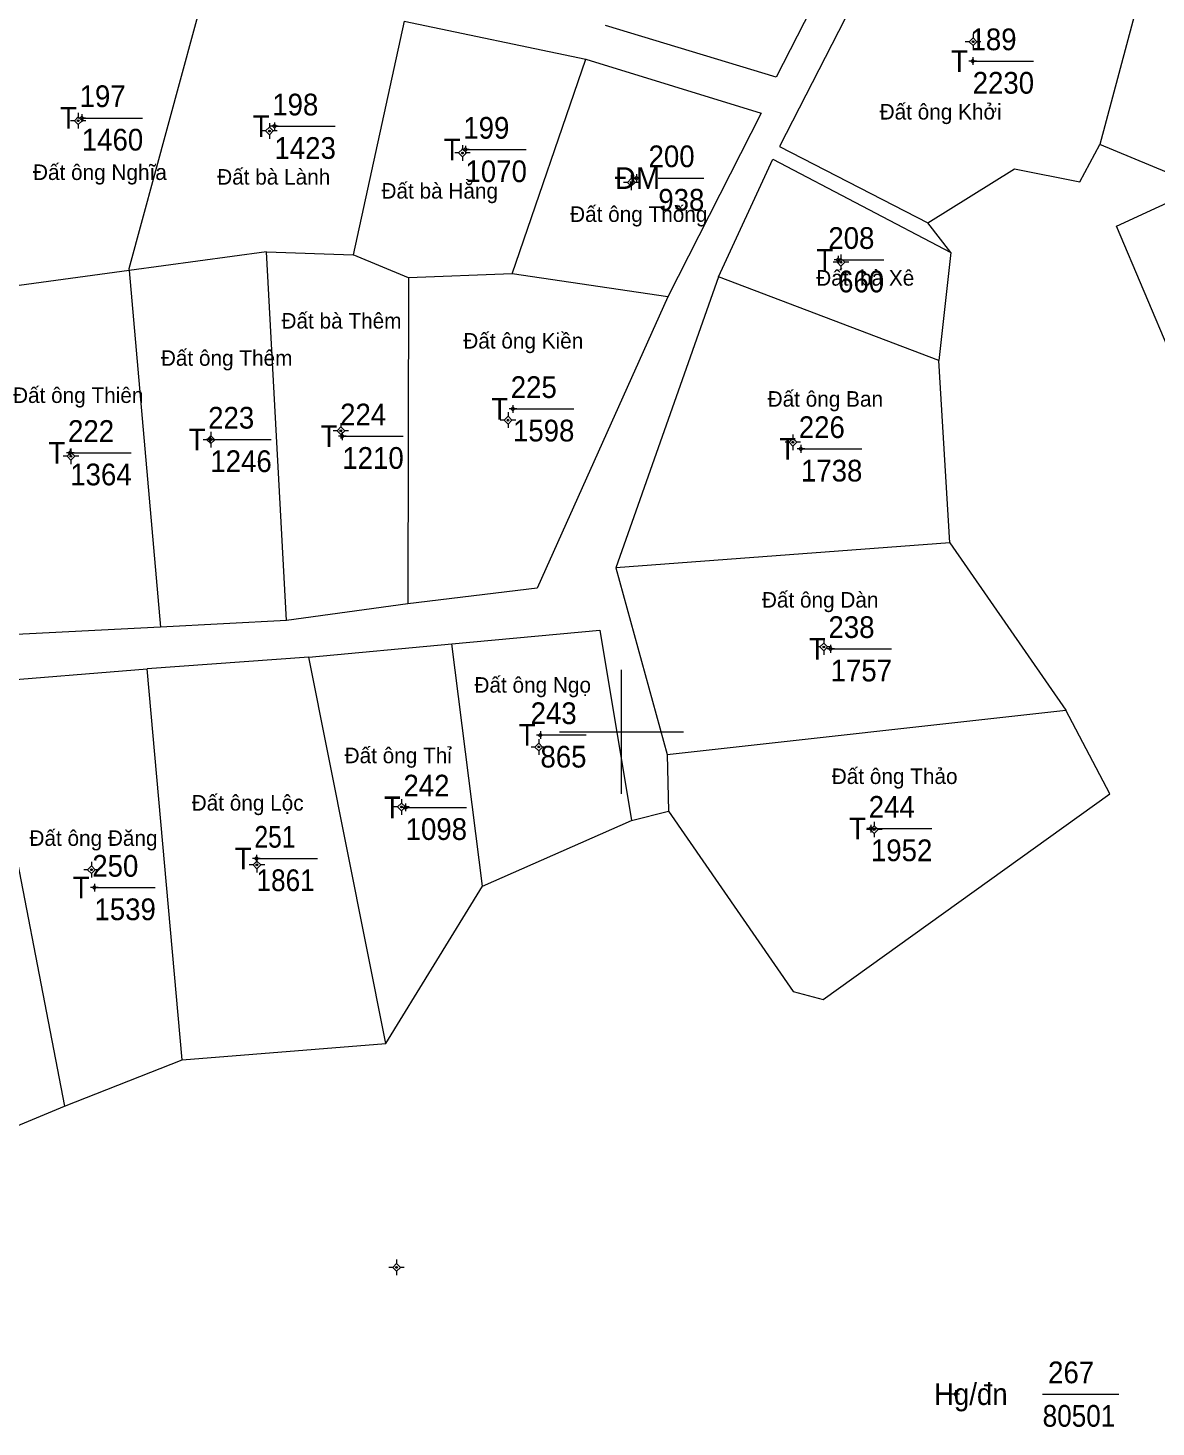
# Model space of a CAD drawing. Header units: metres. Extents: x 398630 to 399770, y 48498 to 49842.
# Drawn here: x 399304.4 to 399486.1, y 49088 to 49313.4 of the extents above; entities that cross this region are included whole.
import ezdxf
from ezdxf.enums import TextEntityAlignment as Align

# ---------------------------------------------------------------- set-up
doc = ezdxf.new("R2010")
doc.units = ezdxf.units.M
doc.header["$LTSCALE"] = 1.4
for name, color, linetype, lineweight in [('11', 7, 'Continuous', 13), ('15', 7, 'Continuous', 13), ('22', 7, 'Continuous', 13), ('51', 7, 'Continuous', 13), ('63', 7, 'Continuous', 13)]:
    doc.layers.add(name, color=color, linetype=linetype, lineweight=lineweight)
doc.layers.add('2', color=7, linetype='Continuous')

msp = doc.modelspace()

# ---------------------------------------------------------------- hatches: boundary and pattern name
at = {"layer": '11'}
for points in [[(399456.78, 49311.151, 1), (399456.48, 49311.151, 1)], [(399456.78, 49311.151, 1), (399456.48, 49311.151, 1)], [(399312.635, 49298.427, 1), (399312.335, 49298.427, 1)], [(399312.635, 49298.427, 1), (399312.335, 49298.427, 1)], [(399343.434, 49296.767, 1), (399343.134, 49296.767, 1)], [(399343.434, 49296.767, 1), (399343.134, 49296.767, 1)], [(399374.535, 49293.225, 1), (399374.235, 49293.225, 1)], [(399374.535, 49293.225, 1), (399374.235, 49293.225, 1)], [(399401.731, 49288.483, 1), (399401.431, 49288.483, 1)], [(399401.731, 49288.483, 1), (399401.431, 49288.483, 1)], [(399435.504, 49275.629, 1), (399435.204, 49275.629, 1)], [(399435.504, 49275.629, 1), (399435.204, 49275.629, 1)], [(399354.95, 49248.494, 1), (399354.65, 49248.494, 1)], [(399354.95, 49248.494, 1), (399354.65, 49248.494, 1)], [(399381.867, 49250.207, 1), (399381.567, 49250.207, 1)], [(399381.867, 49250.207, 1), (399381.567, 49250.207, 1)], [(399333.992, 49247.047, 1), (399333.692, 49247.047, 1)], [(399333.992, 49247.047, 1), (399333.692, 49247.047, 1)], [(399427.762, 49246.63, 1), (399427.462, 49246.63, 1)], [(399427.762, 49246.63, 1), (399427.462, 49246.63, 1)], [(399311.465, 49244.382, 1), (399311.165, 49244.382, 1)], [(399311.465, 49244.382, 1), (399311.165, 49244.382, 1)], [(399432.738, 49213.666, 1), (399432.438, 49213.666, 1)], [(399432.738, 49213.666, 1), (399432.438, 49213.666, 1)], [(399386.828, 49197.563, 1), (399386.528, 49197.563, 1)], [(399386.828, 49197.563, 1), (399386.528, 49197.563, 1)], [(399364.712, 49187.899, 1), (399364.412, 49187.899, 1)], [(399364.712, 49187.899, 1), (399364.412, 49187.899, 1)], [(399440.873, 49184.27, 1), (399440.573, 49184.27, 1)], [(399440.873, 49184.27, 1), (399440.573, 49184.27, 1)], [(399341.43, 49178.579, 1), (399341.13, 49178.579, 1)], [(399341.43, 49178.579, 1), (399341.13, 49178.579, 1)], [(399314.766, 49177.795, 1), (399314.466, 49177.795, 1)], [(399314.766, 49177.795, 1), (399314.466, 49177.795, 1)], [(399363.91, 49113.75, 1), (399363.61, 49113.75, 1)], [(399363.91, 49113.75, 1), (399363.61, 49113.75, 1)]]:
    msp.add_hatch(color=256, dxfattribs=at).paths.add_polyline_path(points)
at = {"layer": '51'}
for points in [[(399456.645, 49308.03, 1), (399456.495, 49308.03, 1)], [(399456.645, 49308.03, 1), (399456.495, 49308.03, 1)], [(399456.645, 49308.03, 1), (399456.495, 49308.03, 1)], [(399456.645, 49308.03, 1), (399456.495, 49308.03, 1)], [(399313.135, 49298.86, 1), (399312.985, 49298.86, 1)], [(399313.135, 49298.86, 1), (399312.985, 49298.86, 1)], [(399313.135, 49298.86, 1), (399312.985, 49298.86, 1)], [(399313.135, 49298.86, 1), (399312.985, 49298.86, 1)], [(399344.165, 49297.53, 1), (399344.015, 49297.53, 1)], [(399344.165, 49297.53, 1), (399344.015, 49297.53, 1)], [(399344.165, 49297.53, 1), (399344.015, 49297.53, 1)], [(399344.165, 49297.53, 1), (399344.015, 49297.53, 1)], [(399374.935, 49293.78, 1), (399374.785, 49293.78, 1)], [(399374.935, 49293.78, 1), (399374.785, 49293.78, 1)], [(399374.935, 49293.78, 1), (399374.785, 49293.78, 1)], [(399374.935, 49293.78, 1), (399374.785, 49293.78, 1)], [(399402.505, 49289.18, 1), (399402.355, 49289.18, 1)], [(399402.505, 49289.18, 1), (399402.355, 49289.18, 1)], [(399402.505, 49289.18, 1), (399402.355, 49289.18, 1)], [(399402.505, 49289.18, 1), (399402.355, 49289.18, 1)], [(399434.965, 49276.02, 1), (399434.815, 49276.02, 1)], [(399434.965, 49276.02, 1), (399434.815, 49276.02, 1)], [(399434.965, 49276.02, 1), (399434.815, 49276.02, 1)], [(399434.965, 49276.02, 1), (399434.815, 49276.02, 1)], [(399382.585, 49252.02, 1), (399382.435, 49252.02, 1)], [(399382.585, 49252.02, 1), (399382.435, 49252.02, 1)], [(399382.585, 49252.02, 1), (399382.435, 49252.02, 1)], [(399382.585, 49252.02, 1), (399382.435, 49252.02, 1)], [(399333.835, 49247.08, 1), (399333.685, 49247.08, 1)], [(399333.835, 49247.08, 1), (399333.685, 49247.08, 1)], [(399333.835, 49247.08, 1), (399333.685, 49247.08, 1)], [(399333.835, 49247.08, 1), (399333.685, 49247.08, 1)], [(399355.095, 49247.61, 1), (399354.945, 49247.61, 1)], [(399355.095, 49247.61, 1), (399354.945, 49247.61, 1)], [(399355.095, 49247.61, 1), (399354.945, 49247.61, 1)], [(399355.095, 49247.61, 1), (399354.945, 49247.61, 1)], [(399311.275, 49244.95, 1), (399311.125, 49244.95, 1)], [(399311.275, 49244.95, 1), (399311.125, 49244.95, 1)], [(399311.275, 49244.95, 1), (399311.125, 49244.95, 1)], [(399311.275, 49244.95, 1), (399311.125, 49244.95, 1)], [(399428.975, 49245.57, 1), (399428.825, 49245.57, 1)], [(399428.975, 49245.57, 1), (399428.825, 49245.57, 1)], [(399428.975, 49245.57, 1), (399428.825, 49245.57, 1)], [(399428.975, 49245.57, 1), (399428.825, 49245.57, 1)], [(399433.755, 49213.37, 1), (399433.605, 49213.37, 1)], [(399433.755, 49213.37, 1), (399433.605, 49213.37, 1)], [(399433.755, 49213.37, 1), (399433.605, 49213.37, 1)], [(399433.755, 49213.37, 1), (399433.605, 49213.37, 1)], [(399387.005, 49199.49, 1), (399386.855, 49199.49, 1)], [(399387.005, 49199.49, 1), (399386.855, 49199.49, 1)], [(399387.005, 49199.49, 1), (399386.855, 49199.49, 1)], [(399387.005, 49199.49, 1), (399386.855, 49199.49, 1)], [(399365.295, 49187.84, 1), (399365.145, 49187.84, 1)], [(399365.295, 49187.84, 1), (399365.145, 49187.84, 1)], [(399365.295, 49187.84, 1), (399365.145, 49187.84, 1)], [(399365.295, 49187.84, 1), (399365.145, 49187.84, 1)], [(399440.245, 49184.42, 1), (399440.095, 49184.42, 1)], [(399440.245, 49184.42, 1), (399440.095, 49184.42, 1)], [(399440.245, 49184.42, 1), (399440.095, 49184.42, 1)], [(399440.245, 49184.42, 1), (399440.095, 49184.42, 1)], [(399341.275, 49179.59, 1), (399341.125, 49179.59, 1)], [(399341.275, 49179.59, 1), (399341.125, 49179.59, 1)], [(399341.275, 49179.59, 1), (399341.125, 49179.59, 1)], [(399341.275, 49179.59, 1), (399341.125, 49179.59, 1)], [(399315.165, 49174.92, 1), (399315.015, 49174.92, 1)], [(399315.165, 49174.92, 1), (399315.015, 49174.92, 1)], [(399315.165, 49174.92, 1), (399315.015, 49174.92, 1)], [(399315.165, 49174.92, 1), (399315.015, 49174.92, 1)], [(399453.905, 49093.34, 1), (399453.755, 49093.34, 1)], [(399453.905, 49093.34, 1), (399453.755, 49093.34, 1)], [(399453.905, 49093.34, 1), (399453.755, 49093.34, 1)], [(399453.905, 49093.34, 1), (399453.755, 49093.34, 1)]]:
    msp.add_hatch(color=256, dxfattribs=at).paths.add_polyline_path(points)

# ---------------------------------------------------------------- linework, layer by layer
at = {"layer": '11'}
for p, q in [((399456.63, 49312.4), (399456.63, 49311.78)), ((399456.63, 49312.4), (399456.63, 49311.78)), ((399456.01, 49311.15), (399455.38, 49311.15)), ((399456.01, 49311.15), (399455.38, 49311.15)), ((399456.63, 49310.53), (399456.63, 49309.9)), ((399456.63, 49310.53), (399456.63, 49309.9)), ((399457.88, 49311.15), (399457.26, 49311.15)), ((399457.88, 49311.15), (399457.26, 49311.15)), ((399311.86, 49298.43), (399311.23, 49298.43)), ((399311.86, 49298.43), (399311.23, 49298.43)), ((399312.48, 49299.68), (399312.48, 49299.05)), ((399312.48, 49299.68), (399312.48, 49299.05)), ((399313.73, 49298.43), (399313.11, 49298.43)), ((399313.73, 49298.43), (399313.11, 49298.43)), ((399343.28, 49298.02), (399343.28, 49297.39)), ((399343.28, 49298.02), (399343.28, 49297.39)), ((399312.48, 49297.8), (399312.48, 49297.18)), ((399312.48, 49297.8), (399312.48, 49297.18)), ((399342.66, 49296.77), (399342.03, 49296.77)), ((399342.66, 49296.77), (399342.03, 49296.77)), ((399343.28, 49296.14), (399343.28, 49295.52)), ((399343.28, 49296.14), (399343.28, 49295.52)), ((399344.53, 49296.77), (399343.91, 49296.77)), ((399344.53, 49296.77), (399343.91, 49296.77)), ((399374.39, 49294.48), (399374.39, 49293.85)), ((399374.39, 49294.48), (399374.39, 49293.85)), ((399373.76, 49293.23), (399373.14, 49293.23)), ((399373.76, 49293.23), (399373.14, 49293.23)), ((399374.39, 49292.6), (399374.39, 49291.98)), ((399374.39, 49292.6), (399374.39, 49291.98)), ((399375.64, 49293.23), (399375.01, 49293.23)), ((399375.64, 49293.23), (399375.01, 49293.23)), ((399401.58, 49289.73), (399401.58, 49289.11)), ((399401.58, 49289.73), (399401.58, 49289.11)), ((399400.96, 49288.48), (399400.33, 49288.48)), ((399400.96, 49288.48), (399400.33, 49288.48)), ((399401.58, 49287.86), (399401.58, 49287.23)), ((399401.58, 49287.86), (399401.58, 49287.23)), ((399402.83, 49288.48), (399402.21, 49288.48)), ((399402.83, 49288.48), (399402.21, 49288.48)), ((399434.73, 49275.63), (399434.1, 49275.63)), ((399434.73, 49275.63), (399434.1, 49275.63)), ((399435.35, 49276.88), (399435.35, 49276.25)), ((399435.35, 49276.88), (399435.35, 49276.25)), ((399436.6, 49275.63), (399435.98, 49275.63)), ((399436.6, 49275.63), (399435.98, 49275.63)), ((399435.35, 49275), (399435.35, 49274.38)), ((399435.35, 49275), (399435.35, 49274.38)), ((399381.72, 49251.46), (399381.72, 49250.83)), ((399381.72, 49251.46), (399381.72, 49250.83)), ((399354.18, 49248.49), (399353.55, 49248.49)), ((399354.18, 49248.49), (399353.55, 49248.49)), ((399354.8, 49249.74), (399354.8, 49249.12)), ((399354.8, 49249.74), (399354.8, 49249.12)), ((399356.05, 49248.49), (399355.43, 49248.49)), ((399356.05, 49248.49), (399355.43, 49248.49)), ((399381.09, 49250.21), (399380.47, 49250.21)), ((399381.09, 49250.21), (399380.47, 49250.21)), ((399381.72, 49249.58), (399381.72, 49248.96)), ((399381.72, 49249.58), (399381.72, 49248.96)), ((399382.97, 49250.21), (399382.34, 49250.21)), ((399382.97, 49250.21), (399382.34, 49250.21)), ((399333.22, 49247.05), (399332.59, 49247.05)), ((399333.22, 49247.05), (399332.59, 49247.05)), ((399333.84, 49248.3), (399333.84, 49247.67)), ((399333.84, 49248.3), (399333.84, 49247.67)), ((399333.84, 49246.42), (399333.84, 49245.8)), ((399333.84, 49246.42), (399333.84, 49245.8)), ((399335.09, 49247.05), (399334.47, 49247.05)), ((399335.09, 49247.05), (399334.47, 49247.05)), ((399354.8, 49247.87), (399354.8, 49247.24)), ((399354.8, 49247.87), (399354.8, 49247.24)), ((399426.99, 49246.63), (399426.36, 49246.63)), ((399426.99, 49246.63), (399426.36, 49246.63)), ((399427.61, 49247.88), (399427.61, 49247.25)), ((399427.61, 49247.88), (399427.61, 49247.25)), ((399428.86, 49246.63), (399428.24, 49246.63)), ((399428.86, 49246.63), (399428.24, 49246.63)), ((399310.69, 49244.38), (399310.07, 49244.38)), ((399310.69, 49244.38), (399310.07, 49244.38)), ((399311.32, 49245.63), (399311.32, 49245.01)), ((399311.32, 49245.63), (399311.32, 49245.01)), ((399312.57, 49244.38), (399311.94, 49244.38)), ((399312.57, 49244.38), (399311.94, 49244.38)), ((399427.61, 49246), (399427.61, 49245.38)), ((399427.61, 49246), (399427.61, 49245.38)), ((399311.32, 49243.76), (399311.32, 49243.13)), ((399311.32, 49243.76), (399311.32, 49243.13)), ((399432.59, 49214.92), (399432.59, 49214.29)), ((399432.59, 49214.92), (399432.59, 49214.29)), ((399431.96, 49213.67), (399431.34, 49213.67)), ((399431.96, 49213.67), (399431.34, 49213.67)), ((399432.59, 49213.04), (399432.59, 49212.42)), ((399432.59, 49213.04), (399432.59, 49212.42)), ((399433.84, 49213.67), (399433.21, 49213.67)), ((399433.84, 49213.67), (399433.21, 49213.67)), ((399386.05, 49197.56), (399385.43, 49197.56)), ((399386.05, 49197.56), (399385.43, 49197.56)), ((399386.68, 49198.81), (399386.68, 49198.19)), ((399386.68, 49198.81), (399386.68, 49198.19)), ((399386.68, 49196.94), (399386.68, 49196.31)), ((399386.68, 49196.94), (399386.68, 49196.31)), ((399387.93, 49197.56), (399387.3, 49197.56)), ((399387.93, 49197.56), (399387.3, 49197.56)), ((399363.94, 49187.9), (399363.31, 49187.9)), ((399363.94, 49187.9), (399363.31, 49187.9)), ((399364.56, 49189.15), (399364.56, 49188.52)), ((399364.56, 49189.15), (399364.56, 49188.52)), ((399365.81, 49187.9), (399365.19, 49187.9)), ((399365.81, 49187.9), (399365.19, 49187.9)), ((399364.56, 49187.27), (399364.56, 49186.65)), ((399364.56, 49187.27), (399364.56, 49186.65)), ((399440.72, 49185.52), (399440.72, 49184.89)), ((399440.72, 49185.52), (399440.72, 49184.89)), ((399440.1, 49184.27), (399439.47, 49184.27)), ((399440.1, 49184.27), (399439.47, 49184.27)), ((399440.72, 49183.64), (399440.72, 49183.02)), ((399440.72, 49183.64), (399440.72, 49183.02)), ((399441.97, 49184.27), (399441.35, 49184.27)), ((399441.97, 49184.27), (399441.35, 49184.27)), ((399314.62, 49179.05), (399314.62, 49178.42)), ((399314.62, 49179.05), (399314.62, 49178.42)), ((399340.66, 49178.58), (399340.03, 49178.58)), ((399340.66, 49178.58), (399340.03, 49178.58)), ((399341.28, 49179.83), (399341.28, 49179.2)), ((399341.28, 49179.83), (399341.28, 49179.2)), ((399342.53, 49178.58), (399341.91, 49178.58)), ((399342.53, 49178.58), (399341.91, 49178.58)), ((399313.99, 49177.8), (399313.37, 49177.8)), ((399313.99, 49177.8), (399313.37, 49177.8)), ((399314.62, 49177.17), (399314.62, 49176.55)), ((399314.62, 49177.17), (399314.62, 49176.55)), ((399315.87, 49177.8), (399315.24, 49177.8)), ((399315.87, 49177.8), (399315.24, 49177.8)), ((399341.28, 49177.95), (399341.28, 49177.33)), ((399341.28, 49177.95), (399341.28, 49177.33)), ((399363.14, 49113.75), (399362.51, 49113.75)), ((399363.14, 49113.75), (399362.51, 49113.75)), ((399363.76, 49115), (399363.76, 49114.38)), ((399363.76, 49115), (399363.76, 49114.38)), ((399365.01, 49113.75), (399364.39, 49113.75)), ((399365.01, 49113.75), (399364.39, 49113.75)), ((399363.76, 49113.13), (399363.76, 49112.5)), ((399363.76, 49113.13), (399363.76, 49112.5))]:
    msp.add_line(p, q, dxfattribs=at)
for points in [[(399456.63, 49311.78), (399456.01, 49311.15), (399456.63, 49310.53), (399457.26, 49311.15)], [(399456.63, 49311.78), (399456.01, 49311.15), (399456.63, 49310.53), (399457.26, 49311.15)], [(399312.48, 49299.05), (399311.86, 49298.43), (399312.48, 49297.8), (399313.11, 49298.43)], [(399312.48, 49299.05), (399311.86, 49298.43), (399312.48, 49297.8), (399313.11, 49298.43)], [(399343.28, 49297.39), (399342.66, 49296.77), (399343.28, 49296.14), (399343.91, 49296.77)], [(399343.28, 49297.39), (399342.66, 49296.77), (399343.28, 49296.14), (399343.91, 49296.77)], [(399374.39, 49293.85), (399373.76, 49293.23), (399374.39, 49292.6), (399375.01, 49293.23)], [(399374.39, 49293.85), (399373.76, 49293.23), (399374.39, 49292.6), (399375.01, 49293.23)], [(399401.58, 49289.11), (399400.96, 49288.48), (399401.58, 49287.86), (399402.21, 49288.48)], [(399401.58, 49289.11), (399400.96, 49288.48), (399401.58, 49287.86), (399402.21, 49288.48)], [(399435.35, 49276.25), (399434.73, 49275.63), (399435.35, 49275), (399435.98, 49275.63)], [(399435.35, 49276.25), (399434.73, 49275.63), (399435.35, 49275), (399435.98, 49275.63)], [(399381.72, 49250.83), (399381.09, 49250.21), (399381.72, 49249.58), (399382.34, 49250.21)], [(399381.72, 49250.83), (399381.09, 49250.21), (399381.72, 49249.58), (399382.34, 49250.21)], [(399354.8, 49249.12), (399354.18, 49248.49), (399354.8, 49247.87), (399355.43, 49248.49)], [(399354.8, 49249.12), (399354.18, 49248.49), (399354.8, 49247.87), (399355.43, 49248.49)], [(399333.84, 49247.67), (399333.22, 49247.05), (399333.84, 49246.42), (399334.47, 49247.05)], [(399333.84, 49247.67), (399333.22, 49247.05), (399333.84, 49246.42), (399334.47, 49247.05)], [(399427.61, 49247.25), (399426.99, 49246.63), (399427.61, 49246), (399428.24, 49246.63)], [(399427.61, 49247.25), (399426.99, 49246.63), (399427.61, 49246), (399428.24, 49246.63)], [(399311.32, 49245.01), (399310.69, 49244.38), (399311.32, 49243.76), (399311.94, 49244.38)], [(399311.32, 49245.01), (399310.69, 49244.38), (399311.32, 49243.76), (399311.94, 49244.38)], [(399432.59, 49214.29), (399431.96, 49213.67), (399432.59, 49213.04), (399433.21, 49213.67)], [(399432.59, 49214.29), (399431.96, 49213.67), (399432.59, 49213.04), (399433.21, 49213.67)], [(399386.68, 49198.19), (399386.05, 49197.56), (399386.68, 49196.94), (399387.3, 49197.56)], [(399386.68, 49198.19), (399386.05, 49197.56), (399386.68, 49196.94), (399387.3, 49197.56)], [(399364.56, 49188.52), (399363.94, 49187.9), (399364.56, 49187.27), (399365.19, 49187.9)], [(399364.56, 49188.52), (399363.94, 49187.9), (399364.56, 49187.27), (399365.19, 49187.9)], [(399440.72, 49184.89), (399440.1, 49184.27), (399440.72, 49183.64), (399441.35, 49184.27)], [(399440.72, 49184.89), (399440.1, 49184.27), (399440.72, 49183.64), (399441.35, 49184.27)], [(399341.28, 49179.2), (399340.66, 49178.58), (399341.28, 49177.95), (399341.91, 49178.58)], [(399341.28, 49179.2), (399340.66, 49178.58), (399341.28, 49177.95), (399341.91, 49178.58)], [(399314.62, 49178.42), (399313.99, 49177.8), (399314.62, 49177.17), (399315.24, 49177.8)], [(399314.62, 49178.42), (399313.99, 49177.8), (399314.62, 49177.17), (399315.24, 49177.8)], [(399363.76, 49114.38), (399363.14, 49113.75), (399363.76, 49113.13), (399364.39, 49113.75)], [(399363.76, 49114.38), (399363.14, 49113.75), (399363.76, 49113.13), (399364.39, 49113.75)]]:
    msp.add_lwpolyline(points, close=True, dxfattribs=at)
for centre in [(399456.63, 49311.151), (399456.63, 49311.151), (399312.485, 49298.427), (399312.485, 49298.427), (399343.284, 49296.767), (399343.284, 49296.767), (399374.385, 49293.225), (399374.385, 49293.225), (399401.581, 49288.483), (399401.581, 49288.483), (399435.354, 49275.629), (399435.354, 49275.629), (399354.8, 49248.494), (399354.8, 49248.494), (399381.717, 49250.207), (399381.717, 49250.207), (399333.842, 49247.047), (399333.842, 49247.047), (399427.612, 49246.63), (399427.612, 49246.63), (399311.315, 49244.382), (399311.315, 49244.382), (399432.588, 49213.666), (399432.588, 49213.666), (399386.678, 49197.563), (399386.678, 49197.563), (399364.562, 49187.899), (399364.562, 49187.899), (399440.723, 49184.27), (399440.723, 49184.27), (399341.28, 49178.579), (399341.28, 49178.579), (399314.616, 49177.795), (399314.616, 49177.795), (399363.76, 49113.75), (399363.76, 49113.75)]:
    msp.add_circle(centre, 0.15, dxfattribs=at)
at = {"layer": '15'}
for p, q in [((399456.57, 49308.03), (399466.37, 49308.03)), ((399313.06, 49298.86), (399322.86, 49298.86)), ((399344.1, 49297.53), (399353.89, 49297.53)), ((399374.87, 49293.78), (399384.67, 49293.78)), ((399405.93, 49289.18), (399413.28, 49289.18)), ((399434.89, 49276.02), (399442.24, 49276.02)), ((399382.52, 49252.02), (399392.32, 49252.02)), ((399333.77, 49247.08), (399343.57, 49247.08)), ((399355.03, 49247.61), (399364.83, 49247.61)), ((399311.2, 49244.95), (399321, 49244.95)), ((399428.91, 49245.57), (399438.71, 49245.57)), ((399433.69, 49213.38), (399443.49, 49213.38)), ((399386.94, 49199.5), (399394.29, 49199.5)), ((399365.23, 49187.84), (399375.03, 49187.84)), ((399440.18, 49184.42), (399449.98, 49184.42)), ((399341.21, 49179.6), (399351.01, 49179.6)), ((399315.1, 49174.92), (399324.9, 49174.92)), ((399467.84, 49093.34), (399480.1, 49093.34))]:
    msp.add_line(p, q, dxfattribs=at)
at = {"layer": '22'}
for p, q in [((399484.86, 49323.88), (399477.03, 49294.59)), ((399365, 49314.44), (399356.77, 49276.84)), ((399365, 49314.44), (399394.25, 49308.32)), ((399382.39, 49273.77), (399394.25, 49308.32)), ((399342.79, 49277.3), (399356.77, 49276.84)), ((399346.04, 49217.92), (399342.79, 49277.3)), ((399453.04, 49277.18), (399451.11, 49259.8)), ((399320.69, 49274.29), (399325.76, 49216.87)), ((399415.6, 49273.28), (399399.09, 49226.39)), ((399451.11, 49259.8), (399415.6, 49273.28)), ((399365.7, 49273.12), (399365.58, 49220.61)), ((399452.89, 49230.42), (399451.11, 49259.8)), ((399452.89, 49230.42), (399471.57, 49203.49)), ((399349.61, 49212.04), (399372.69, 49214.16)), ((399377.63, 49175.14), (399372.69, 49214.16)), ((399349.61, 49212.04), (399323.61, 49210.14)), ((399297.07, 49207.99), (399310.25, 49139.7)), ((399407.35, 49196.33), (399471.57, 49203.49)), ((399407.35, 49196.33), (399407.59, 49187.2)), ((399377.63, 49175.14), (399401.61, 49185.71)), ((399401.61, 49185.71), (399407.59, 49187.2)), ((399362.02, 49149.83), (399377.63, 49175.14))]:
    msp.add_line(p, q, dxfattribs=at)
for points in [[(399451.81, 49345.68), (399425.47, 49294.27), (399449.37, 49281.97)], [(399444.14, 49343.02), (399424.94, 49305.44), (399397.42, 49313.77)], [(399333.2, 49320.77), (399320.66, 49274.57), (399320.69, 49274.29)], [(399394.25, 49308.32), (399422.49, 49299.62), (399407.46, 49270.05)], [(399449.37, 49281.97), (399463.29, 49290.65), (399473.83, 49288.57), (399477.03, 49294.59)], [(399507.27, 49284.11), (399493.47, 49287.8), (399477.03, 49294.59)], [(399415.6, 49273.28), (399424.4, 49292.25), (399453.04, 49277.18), (399449.37, 49281.97)], [(399506.39, 49244.23), (399493.1, 49249.88), (399479.75, 49281.43), (399493.47, 49287.8)], [(399342.79, 49277.3), (399320.69, 49274.29), (399297.01, 49271.06)], [(399407.46, 49270.05), (399382.39, 49273.77), (399365.7, 49273.12), (399356.77, 49276.84)], [(399407.46, 49270.05), (399386.43, 49223.14), (399365.58, 49220.61)], [(399452.89, 49230.42), (399399.09, 49226.39), (399407.35, 49196.33)], [(399365.58, 49220.61), (399346.04, 49217.92), (399325.76, 49216.87), (399301.49, 49215.61), (399279.48, 49213.21)], [(399372.69, 49214.16), (399396.53, 49216.36), (399401.61, 49185.71)], [(399278.59, 49206.78), (399297.07, 49207.99), (399323.61, 49210.14)], [(399278.59, 49206.78), (399289.97, 49131.28), (399310.25, 49139.7), (399329.22, 49147.16), (399323.61, 49210.14)], [(399329.22, 49147.16), (399362.02, 49149.83), (399349.61, 49212.04)], [(399407.59, 49187.2), (399427.68, 49158.17), (399432.5, 49156.88), (399478.65, 49190.03), (399471.57, 49203.49)]]:
    msp.add_lwpolyline(points, dxfattribs=at)
at = {"layer": '51'}
for p, q in [((399456.26, 49308.03), (399455.94, 49308.03)), ((399456.26, 49308.03), (399455.94, 49308.03)), ((399456.26, 49308.03), (399455.94, 49308.03)), ((399456.26, 49308.03), (399455.94, 49308.03)), ((399456.57, 49308.66), (399456.57, 49308.34)), ((399456.57, 49308.66), (399456.57, 49308.34)), ((399456.57, 49308.66), (399456.57, 49308.34)), ((399456.57, 49308.66), (399456.57, 49308.34)), ((399456.57, 49307.72), (399456.57, 49307.4)), ((399456.57, 49307.72), (399456.57, 49307.4)), ((399456.57, 49307.72), (399456.57, 49307.4)), ((399456.57, 49307.72), (399456.57, 49307.4)), ((399457.2, 49308.03), (399456.88, 49308.03)), ((399457.2, 49308.03), (399456.88, 49308.03)), ((399457.2, 49308.03), (399456.88, 49308.03)), ((399457.2, 49308.03), (399456.88, 49308.03)), ((399312.75, 49298.86), (399312.44, 49298.86)), ((399312.75, 49298.86), (399312.44, 49298.86)), ((399312.75, 49298.86), (399312.44, 49298.86)), ((399312.75, 49298.86), (399312.44, 49298.86)), ((399313.06, 49299.48), (399313.06, 49299.17)), ((399313.06, 49299.48), (399313.06, 49299.17)), ((399313.06, 49299.48), (399313.06, 49299.17)), ((399313.06, 49299.48), (399313.06, 49299.17)), ((399313.06, 49298.55), (399313.06, 49298.24)), ((399313.06, 49298.55), (399313.06, 49298.24)), ((399313.06, 49298.55), (399313.06, 49298.24)), ((399313.06, 49298.55), (399313.06, 49298.24)), ((399313.68, 49298.86), (399313.37, 49298.86)), ((399313.68, 49298.86), (399313.37, 49298.86)), ((399313.68, 49298.86), (399313.37, 49298.86)), ((399313.68, 49298.86), (399313.37, 49298.86)), ((399344.09, 49298.16), (399344.09, 49297.84)), ((399344.09, 49298.16), (399344.09, 49297.84)), ((399344.09, 49298.16), (399344.09, 49297.84)), ((399344.09, 49298.16), (399344.09, 49297.84)), ((399343.78, 49297.53), (399343.46, 49297.53)), ((399343.78, 49297.53), (399343.46, 49297.53)), ((399343.78, 49297.53), (399343.46, 49297.53)), ((399343.78, 49297.53), (399343.46, 49297.53)), ((399344.09, 49297.22), (399344.09, 49296.9)), ((399344.09, 49297.22), (399344.09, 49296.9)), ((399344.09, 49297.22), (399344.09, 49296.9)), ((399344.09, 49297.22), (399344.09, 49296.9)), ((399344.72, 49297.53), (399344.4, 49297.53)), ((399344.72, 49297.53), (399344.4, 49297.53)), ((399344.72, 49297.53), (399344.4, 49297.53)), ((399344.72, 49297.53), (399344.4, 49297.53)), ((399374.55, 49293.78), (399374.24, 49293.78)), ((399374.55, 49293.78), (399374.24, 49293.78)), ((399374.55, 49293.78), (399374.24, 49293.78)), ((399374.55, 49293.78), (399374.24, 49293.78)), ((399374.86, 49294.4), (399374.86, 49294.09)), ((399374.86, 49294.4), (399374.86, 49294.09)), ((399374.86, 49294.4), (399374.86, 49294.09)), ((399374.86, 49294.4), (399374.86, 49294.09)), ((399374.86, 49293.47), (399374.86, 49293.16)), ((399374.86, 49293.47), (399374.86, 49293.16)), ((399374.86, 49293.47), (399374.86, 49293.16)), ((399374.86, 49293.47), (399374.86, 49293.16)), ((399375.48, 49293.78), (399375.17, 49293.78)), ((399375.48, 49293.78), (399375.17, 49293.78)), ((399375.48, 49293.78), (399375.17, 49293.78)), ((399375.48, 49293.78), (399375.17, 49293.78)), ((399402.12, 49289.18), (399401.8, 49289.18)), ((399402.12, 49289.18), (399401.8, 49289.18)), ((399402.12, 49289.18), (399401.8, 49289.18)), ((399402.12, 49289.18), (399401.8, 49289.18)), ((399402.43, 49289.8), (399402.43, 49289.49)), ((399402.43, 49289.8), (399402.43, 49289.49)), ((399402.43, 49289.8), (399402.43, 49289.49)), ((399402.43, 49289.8), (399402.43, 49289.49)), ((399403.06, 49289.18), (399402.74, 49289.18)), ((399403.06, 49289.18), (399402.74, 49289.18)), ((399403.06, 49289.18), (399402.74, 49289.18)), ((399403.06, 49289.18), (399402.74, 49289.18)), ((399402.43, 49288.87), (399402.43, 49288.56)), ((399402.43, 49288.87), (399402.43, 49288.56)), ((399402.43, 49288.87), (399402.43, 49288.56)), ((399402.43, 49288.87), (399402.43, 49288.56)), ((399434.58, 49276.02), (399434.26, 49276.02)), ((399434.58, 49276.02), (399434.26, 49276.02)), ((399434.58, 49276.02), (399434.26, 49276.02)), ((399434.58, 49276.02), (399434.26, 49276.02)), ((399434.89, 49276.64), (399434.89, 49276.33)), ((399434.89, 49276.64), (399434.89, 49276.33)), ((399434.89, 49276.64), (399434.89, 49276.33)), ((399434.89, 49276.64), (399434.89, 49276.33)), ((399434.89, 49275.71), (399434.89, 49275.4)), ((399434.89, 49275.71), (399434.89, 49275.4)), ((399434.89, 49275.71), (399434.89, 49275.4)), ((399434.89, 49275.71), (399434.89, 49275.4)), ((399435.52, 49276.02), (399435.2, 49276.02)), ((399435.52, 49276.02), (399435.2, 49276.02)), ((399435.52, 49276.02), (399435.2, 49276.02)), ((399435.52, 49276.02), (399435.2, 49276.02)), ((399382.2, 49252.02), (399381.88, 49252.02)), ((399382.2, 49252.02), (399381.88, 49252.02)), ((399382.2, 49252.02), (399381.88, 49252.02)), ((399382.2, 49252.02), (399381.88, 49252.02)), ((399382.51, 49252.64), (399382.51, 49252.33)), ((399382.51, 49252.64), (399382.51, 49252.33)), ((399382.51, 49252.64), (399382.51, 49252.33)), ((399382.51, 49252.64), (399382.51, 49252.33)), ((399382.51, 49251.71), (399382.51, 49251.4)), ((399382.51, 49251.71), (399382.51, 49251.4)), ((399382.51, 49251.71), (399382.51, 49251.4)), ((399382.51, 49251.71), (399382.51, 49251.4)), ((399383.14, 49252.02), (399382.82, 49252.02)), ((399383.14, 49252.02), (399382.82, 49252.02)), ((399383.14, 49252.02), (399382.82, 49252.02)), ((399383.14, 49252.02), (399382.82, 49252.02)), ((399333.45, 49247.08), (399333.14, 49247.08)), ((399333.45, 49247.08), (399333.14, 49247.08)), ((399333.45, 49247.08), (399333.14, 49247.08)), ((399333.45, 49247.08), (399333.14, 49247.08)), ((399333.76, 49247.7), (399333.76, 49247.39)), ((399333.76, 49247.7), (399333.76, 49247.39)), ((399333.76, 49247.7), (399333.76, 49247.39)), ((399333.76, 49247.7), (399333.76, 49247.39)), ((399333.76, 49246.77), (399333.76, 49246.46)), ((399333.76, 49246.77), (399333.76, 49246.46)), ((399333.76, 49246.77), (399333.76, 49246.46)), ((399333.76, 49246.77), (399333.76, 49246.46)), ((399334.38, 49247.08), (399334.07, 49247.08)), ((399334.38, 49247.08), (399334.07, 49247.08)), ((399334.38, 49247.08), (399334.07, 49247.08)), ((399334.38, 49247.08), (399334.07, 49247.08)), ((399354.71, 49247.61), (399354.4, 49247.61)), ((399354.71, 49247.61), (399354.4, 49247.61)), ((399354.71, 49247.61), (399354.4, 49247.61)), ((399354.71, 49247.61), (399354.4, 49247.61)), ((399355.02, 49248.24), (399355.02, 49247.92)), ((399355.02, 49248.24), (399355.02, 49247.92)), ((399355.02, 49248.24), (399355.02, 49247.92)), ((399355.02, 49248.24), (399355.02, 49247.92)), ((399355.02, 49247.3), (399355.02, 49246.98)), ((399355.02, 49247.3), (399355.02, 49246.98)), ((399355.02, 49247.3), (399355.02, 49246.98)), ((399355.02, 49247.3), (399355.02, 49246.98)), ((399355.64, 49247.61), (399355.33, 49247.61)), ((399355.64, 49247.61), (399355.33, 49247.61)), ((399355.64, 49247.61), (399355.33, 49247.61)), ((399355.64, 49247.61), (399355.33, 49247.61)), ((399428.9, 49246.2), (399428.9, 49245.88)), ((399428.9, 49246.2), (399428.9, 49245.88)), ((399428.9, 49246.2), (399428.9, 49245.88)), ((399428.9, 49246.2), (399428.9, 49245.88)), ((399310.89, 49244.95), (399310.58, 49244.95)), ((399310.89, 49244.95), (399310.58, 49244.95)), ((399310.89, 49244.95), (399310.58, 49244.95)), ((399310.89, 49244.95), (399310.58, 49244.95)), ((399311.2, 49245.58), (399311.2, 49245.26)), ((399311.2, 49245.58), (399311.2, 49245.26)), ((399311.2, 49245.58), (399311.2, 49245.26)), ((399311.2, 49245.58), (399311.2, 49245.26)), ((399311.2, 49244.64), (399311.2, 49244.32)), ((399311.2, 49244.64), (399311.2, 49244.32)), ((399311.2, 49244.64), (399311.2, 49244.32)), ((399311.2, 49244.64), (399311.2, 49244.32)), ((399311.82, 49244.95), (399311.51, 49244.95)), ((399311.82, 49244.95), (399311.51, 49244.95)), ((399311.82, 49244.95), (399311.51, 49244.95)), ((399311.82, 49244.95), (399311.51, 49244.95)), ((399428.59, 49245.57), (399428.28, 49245.57)), ((399428.59, 49245.57), (399428.28, 49245.57)), ((399428.59, 49245.57), (399428.28, 49245.57)), ((399428.59, 49245.57), (399428.28, 49245.57)), ((399428.9, 49245.26), (399428.9, 49244.94)), ((399428.9, 49245.26), (399428.9, 49244.94)), ((399428.9, 49245.26), (399428.9, 49244.94)), ((399428.9, 49245.26), (399428.9, 49244.94)), ((399429.52, 49245.57), (399429.21, 49245.57)), ((399429.52, 49245.57), (399429.21, 49245.57)), ((399429.52, 49245.57), (399429.21, 49245.57)), ((399429.52, 49245.57), (399429.21, 49245.57)), ((399433.37, 49213.37), (399433.06, 49213.37)), ((399433.37, 49213.37), (399433.06, 49213.37)), ((399433.37, 49213.37), (399433.06, 49213.37)), ((399433.37, 49213.37), (399433.06, 49213.37)), ((399433.68, 49214), (399433.68, 49213.68)), ((399433.68, 49214), (399433.68, 49213.68)), ((399433.68, 49214), (399433.68, 49213.68)), ((399433.68, 49214), (399433.68, 49213.68)), ((399433.68, 49213.06), (399433.68, 49212.74)), ((399433.68, 49213.06), (399433.68, 49212.74)), ((399433.68, 49213.06), (399433.68, 49212.74)), ((399433.68, 49213.06), (399433.68, 49212.74)), ((399434.3, 49213.37), (399433.99, 49213.37)), ((399434.3, 49213.37), (399433.99, 49213.37)), ((399434.3, 49213.37), (399433.99, 49213.37)), ((399434.3, 49213.37), (399433.99, 49213.37)), ((399386.62, 49199.49), (399386.3, 49199.49)), ((399386.62, 49199.49), (399386.3, 49199.49)), ((399386.62, 49199.49), (399386.3, 49199.49)), ((399386.62, 49199.49), (399386.3, 49199.49)), ((399386.93, 49200.12), (399386.93, 49199.8)), ((399386.93, 49200.12), (399386.93, 49199.8)), ((399386.93, 49200.12), (399386.93, 49199.8)), ((399386.93, 49200.12), (399386.93, 49199.8)), ((399386.93, 49199.18), (399386.93, 49198.86)), ((399386.93, 49199.18), (399386.93, 49198.86)), ((399386.93, 49199.18), (399386.93, 49198.86)), ((399386.93, 49199.18), (399386.93, 49198.86)), ((399387.56, 49199.49), (399387.24, 49199.49)), ((399387.56, 49199.49), (399387.24, 49199.49)), ((399387.56, 49199.49), (399387.24, 49199.49)), ((399387.56, 49199.49), (399387.24, 49199.49)), ((399364.91, 49187.84), (399364.6, 49187.84)), ((399364.91, 49187.84), (399364.6, 49187.84)), ((399364.91, 49187.84), (399364.6, 49187.84)), ((399364.91, 49187.84), (399364.6, 49187.84)), ((399365.22, 49188.46), (399365.22, 49188.15)), ((399365.22, 49188.46), (399365.22, 49188.15)), ((399365.22, 49188.46), (399365.22, 49188.15)), ((399365.22, 49188.46), (399365.22, 49188.15)), ((399365.84, 49187.84), (399365.53, 49187.84)), ((399365.84, 49187.84), (399365.53, 49187.84)), ((399365.84, 49187.84), (399365.53, 49187.84)), ((399365.84, 49187.84), (399365.53, 49187.84)), ((399365.22, 49187.53), (399365.22, 49187.22)), ((399365.22, 49187.53), (399365.22, 49187.22)), ((399365.22, 49187.53), (399365.22, 49187.22)), ((399365.22, 49187.53), (399365.22, 49187.22)), ((399439.86, 49184.42), (399439.54, 49184.42)), ((399439.86, 49184.42), (399439.54, 49184.42)), ((399439.86, 49184.42), (399439.54, 49184.42)), ((399439.86, 49184.42), (399439.54, 49184.42)), ((399440.17, 49185.04), (399440.17, 49184.73)), ((399440.17, 49185.04), (399440.17, 49184.73)), ((399440.17, 49185.04), (399440.17, 49184.73)), ((399440.17, 49185.04), (399440.17, 49184.73)), ((399440.17, 49184.11), (399440.17, 49183.8)), ((399440.17, 49184.11), (399440.17, 49183.8)), ((399440.17, 49184.11), (399440.17, 49183.8)), ((399440.17, 49184.11), (399440.17, 49183.8)), ((399440.8, 49184.42), (399440.48, 49184.42)), ((399440.8, 49184.42), (399440.48, 49184.42)), ((399440.8, 49184.42), (399440.48, 49184.42)), ((399440.8, 49184.42), (399440.48, 49184.42)), ((399340.89, 49179.59), (399340.58, 49179.59)), ((399340.89, 49179.59), (399340.58, 49179.59)), ((399340.89, 49179.59), (399340.58, 49179.59)), ((399340.89, 49179.59), (399340.58, 49179.59)), ((399341.2, 49180.22), (399341.2, 49179.9)), ((399341.2, 49180.22), (399341.2, 49179.9)), ((399341.2, 49180.22), (399341.2, 49179.9)), ((399341.2, 49180.22), (399341.2, 49179.9)), ((399341.2, 49179.28), (399341.2, 49178.96)), ((399341.2, 49179.28), (399341.2, 49178.96)), ((399341.2, 49179.28), (399341.2, 49178.96)), ((399341.2, 49179.28), (399341.2, 49178.96)), ((399341.82, 49179.59), (399341.51, 49179.59)), ((399341.82, 49179.59), (399341.51, 49179.59)), ((399341.82, 49179.59), (399341.51, 49179.59)), ((399341.82, 49179.59), (399341.51, 49179.59)), ((399314.78, 49174.92), (399314.46, 49174.92)), ((399314.78, 49174.92), (399314.46, 49174.92)), ((399314.78, 49174.92), (399314.46, 49174.92)), ((399314.78, 49174.92), (399314.46, 49174.92)), ((399315.09, 49175.54), (399315.09, 49175.23)), ((399315.09, 49175.54), (399315.09, 49175.23)), ((399315.09, 49175.54), (399315.09, 49175.23)), ((399315.09, 49175.54), (399315.09, 49175.23)), ((399315.09, 49174.61), (399315.09, 49174.3)), ((399315.09, 49174.61), (399315.09, 49174.3)), ((399315.09, 49174.61), (399315.09, 49174.3)), ((399315.09, 49174.61), (399315.09, 49174.3)), ((399315.72, 49174.92), (399315.4, 49174.92)), ((399315.72, 49174.92), (399315.4, 49174.92)), ((399315.72, 49174.92), (399315.4, 49174.92)), ((399315.72, 49174.92), (399315.4, 49174.92)), ((399453.52, 49093.34), (399453.2, 49093.34)), ((399453.52, 49093.34), (399453.2, 49093.34)), ((399453.52, 49093.34), (399453.2, 49093.34)), ((399453.52, 49093.34), (399453.2, 49093.34)), ((399453.83, 49093.96), (399453.83, 49093.65)), ((399453.83, 49093.96), (399453.83, 49093.65)), ((399453.83, 49093.96), (399453.83, 49093.65)), ((399453.83, 49093.96), (399453.83, 49093.65)), ((399453.83, 49093.03), (399453.83, 49092.72)), ((399453.83, 49093.03), (399453.83, 49092.72)), ((399453.83, 49093.03), (399453.83, 49092.72)), ((399453.83, 49093.03), (399453.83, 49092.72)), ((399454.46, 49093.34), (399454.14, 49093.34)), ((399454.46, 49093.34), (399454.14, 49093.34)), ((399454.46, 49093.34), (399454.14, 49093.34)), ((399454.46, 49093.34), (399454.14, 49093.34))]:
    msp.add_line(p, q, dxfattribs=at)
for points in [[(399456.57, 49308.34), (399456.26, 49308.03), (399456.57, 49307.72), (399456.88, 49308.03)], [(399456.57, 49308.34), (399456.26, 49308.03), (399456.57, 49307.72), (399456.88, 49308.03)], [(399456.57, 49308.34), (399456.26, 49308.03), (399456.57, 49307.72), (399456.88, 49308.03)], [(399456.57, 49308.34), (399456.26, 49308.03), (399456.57, 49307.72), (399456.88, 49308.03)], [(399313.06, 49299.17), (399312.75, 49298.86), (399313.06, 49298.55), (399313.37, 49298.86)], [(399313.06, 49299.17), (399312.75, 49298.86), (399313.06, 49298.55), (399313.37, 49298.86)], [(399313.06, 49299.17), (399312.75, 49298.86), (399313.06, 49298.55), (399313.37, 49298.86)], [(399313.06, 49299.17), (399312.75, 49298.86), (399313.06, 49298.55), (399313.37, 49298.86)], [(399344.09, 49297.84), (399343.78, 49297.53), (399344.09, 49297.22), (399344.4, 49297.53)], [(399344.09, 49297.84), (399343.78, 49297.53), (399344.09, 49297.22), (399344.4, 49297.53)], [(399344.09, 49297.84), (399343.78, 49297.53), (399344.09, 49297.22), (399344.4, 49297.53)], [(399344.09, 49297.84), (399343.78, 49297.53), (399344.09, 49297.22), (399344.4, 49297.53)], [(399374.86, 49294.09), (399374.55, 49293.78), (399374.86, 49293.47), (399375.17, 49293.78)], [(399374.86, 49294.09), (399374.55, 49293.78), (399374.86, 49293.47), (399375.17, 49293.78)], [(399374.86, 49294.09), (399374.55, 49293.78), (399374.86, 49293.47), (399375.17, 49293.78)], [(399374.86, 49294.09), (399374.55, 49293.78), (399374.86, 49293.47), (399375.17, 49293.78)], [(399402.43, 49289.49), (399402.12, 49289.18), (399402.43, 49288.87), (399402.74, 49289.18)], [(399402.43, 49289.49), (399402.12, 49289.18), (399402.43, 49288.87), (399402.74, 49289.18)], [(399402.43, 49289.49), (399402.12, 49289.18), (399402.43, 49288.87), (399402.74, 49289.18)], [(399402.43, 49289.49), (399402.12, 49289.18), (399402.43, 49288.87), (399402.74, 49289.18)], [(399434.89, 49276.33), (399434.58, 49276.02), (399434.89, 49275.71), (399435.2, 49276.02)], [(399434.89, 49276.33), (399434.58, 49276.02), (399434.89, 49275.71), (399435.2, 49276.02)], [(399434.89, 49276.33), (399434.58, 49276.02), (399434.89, 49275.71), (399435.2, 49276.02)], [(399434.89, 49276.33), (399434.58, 49276.02), (399434.89, 49275.71), (399435.2, 49276.02)], [(399382.51, 49252.33), (399382.2, 49252.02), (399382.51, 49251.71), (399382.82, 49252.02)], [(399382.51, 49252.33), (399382.2, 49252.02), (399382.51, 49251.71), (399382.82, 49252.02)], [(399382.51, 49252.33), (399382.2, 49252.02), (399382.51, 49251.71), (399382.82, 49252.02)], [(399382.51, 49252.33), (399382.2, 49252.02), (399382.51, 49251.71), (399382.82, 49252.02)], [(399333.76, 49247.39), (399333.45, 49247.08), (399333.76, 49246.77), (399334.07, 49247.08)], [(399333.76, 49247.39), (399333.45, 49247.08), (399333.76, 49246.77), (399334.07, 49247.08)], [(399333.76, 49247.39), (399333.45, 49247.08), (399333.76, 49246.77), (399334.07, 49247.08)], [(399333.76, 49247.39), (399333.45, 49247.08), (399333.76, 49246.77), (399334.07, 49247.08)], [(399355.02, 49247.92), (399354.71, 49247.61), (399355.02, 49247.3), (399355.33, 49247.61)], [(399355.02, 49247.92), (399354.71, 49247.61), (399355.02, 49247.3), (399355.33, 49247.61)], [(399355.02, 49247.92), (399354.71, 49247.61), (399355.02, 49247.3), (399355.33, 49247.61)], [(399355.02, 49247.92), (399354.71, 49247.61), (399355.02, 49247.3), (399355.33, 49247.61)], [(399311.2, 49245.26), (399310.89, 49244.95), (399311.2, 49244.64), (399311.51, 49244.95)], [(399311.2, 49245.26), (399310.89, 49244.95), (399311.2, 49244.64), (399311.51, 49244.95)], [(399311.2, 49245.26), (399310.89, 49244.95), (399311.2, 49244.64), (399311.51, 49244.95)], [(399311.2, 49245.26), (399310.89, 49244.95), (399311.2, 49244.64), (399311.51, 49244.95)], [(399428.9, 49245.88), (399428.59, 49245.57), (399428.9, 49245.26), (399429.21, 49245.57)], [(399428.9, 49245.88), (399428.59, 49245.57), (399428.9, 49245.26), (399429.21, 49245.57)], [(399428.9, 49245.88), (399428.59, 49245.57), (399428.9, 49245.26), (399429.21, 49245.57)], [(399428.9, 49245.88), (399428.59, 49245.57), (399428.9, 49245.26), (399429.21, 49245.57)], [(399433.68, 49213.68), (399433.37, 49213.37), (399433.68, 49213.06), (399433.99, 49213.37)], [(399433.68, 49213.68), (399433.37, 49213.37), (399433.68, 49213.06), (399433.99, 49213.37)], [(399433.68, 49213.68), (399433.37, 49213.37), (399433.68, 49213.06), (399433.99, 49213.37)], [(399433.68, 49213.68), (399433.37, 49213.37), (399433.68, 49213.06), (399433.99, 49213.37)], [(399386.93, 49199.8), (399386.62, 49199.49), (399386.93, 49199.18), (399387.24, 49199.49)], [(399386.93, 49199.8), (399386.62, 49199.49), (399386.93, 49199.18), (399387.24, 49199.49)], [(399386.93, 49199.8), (399386.62, 49199.49), (399386.93, 49199.18), (399387.24, 49199.49)], [(399386.93, 49199.8), (399386.62, 49199.49), (399386.93, 49199.18), (399387.24, 49199.49)], [(399365.22, 49188.15), (399364.91, 49187.84), (399365.22, 49187.53), (399365.53, 49187.84)], [(399365.22, 49188.15), (399364.91, 49187.84), (399365.22, 49187.53), (399365.53, 49187.84)], [(399365.22, 49188.15), (399364.91, 49187.84), (399365.22, 49187.53), (399365.53, 49187.84)], [(399365.22, 49188.15), (399364.91, 49187.84), (399365.22, 49187.53), (399365.53, 49187.84)], [(399440.17, 49184.73), (399439.86, 49184.42), (399440.17, 49184.11), (399440.48, 49184.42)], [(399440.17, 49184.73), (399439.86, 49184.42), (399440.17, 49184.11), (399440.48, 49184.42)], [(399440.17, 49184.73), (399439.86, 49184.42), (399440.17, 49184.11), (399440.48, 49184.42)], [(399440.17, 49184.73), (399439.86, 49184.42), (399440.17, 49184.11), (399440.48, 49184.42)], [(399341.2, 49179.9), (399340.89, 49179.59), (399341.2, 49179.28), (399341.51, 49179.59)], [(399341.2, 49179.9), (399340.89, 49179.59), (399341.2, 49179.28), (399341.51, 49179.59)], [(399341.2, 49179.9), (399340.89, 49179.59), (399341.2, 49179.28), (399341.51, 49179.59)], [(399341.2, 49179.9), (399340.89, 49179.59), (399341.2, 49179.28), (399341.51, 49179.59)], [(399315.09, 49175.23), (399314.78, 49174.92), (399315.09, 49174.61), (399315.4, 49174.92)], [(399315.09, 49175.23), (399314.78, 49174.92), (399315.09, 49174.61), (399315.4, 49174.92)], [(399315.09, 49175.23), (399314.78, 49174.92), (399315.09, 49174.61), (399315.4, 49174.92)], [(399315.09, 49175.23), (399314.78, 49174.92), (399315.09, 49174.61), (399315.4, 49174.92)], [(399453.83, 49093.65), (399453.52, 49093.34), (399453.83, 49093.03), (399454.14, 49093.34)], [(399453.83, 49093.65), (399453.52, 49093.34), (399453.83, 49093.03), (399454.14, 49093.34)], [(399453.83, 49093.65), (399453.52, 49093.34), (399453.83, 49093.03), (399454.14, 49093.34)], [(399453.83, 49093.65), (399453.52, 49093.34), (399453.83, 49093.03), (399454.14, 49093.34)]]:
    msp.add_lwpolyline(points, close=True, dxfattribs=at)
for centre in [(399456.57, 49308.03), (399456.57, 49308.03), (399456.57, 49308.03), (399456.57, 49308.03), (399313.06, 49298.86), (399313.06, 49298.86), (399313.06, 49298.86), (399313.06, 49298.86), (399344.09, 49297.53), (399344.09, 49297.53), (399344.09, 49297.53), (399344.09, 49297.53), (399374.86, 49293.78), (399374.86, 49293.78), (399374.86, 49293.78), (399374.86, 49293.78), (399402.43, 49289.18), (399402.43, 49289.18), (399402.43, 49289.18), (399402.43, 49289.18), (399434.89, 49276.02), (399434.89, 49276.02), (399434.89, 49276.02), (399434.89, 49276.02), (399382.51, 49252.02), (399382.51, 49252.02), (399382.51, 49252.02), (399382.51, 49252.02), (399333.76, 49247.08), (399333.76, 49247.08), (399333.76, 49247.08), (399333.76, 49247.08), (399355.02, 49247.61), (399355.02, 49247.61), (399355.02, 49247.61), (399355.02, 49247.61), (399311.2, 49244.95), (399311.2, 49244.95), (399311.2, 49244.95), (399311.2, 49244.95), (399428.9, 49245.57), (399428.9, 49245.57), (399428.9, 49245.57), (399428.9, 49245.57), (399433.68, 49213.37), (399433.68, 49213.37), (399433.68, 49213.37), (399433.68, 49213.37), (399386.93, 49199.49), (399386.93, 49199.49), (399386.93, 49199.49), (399386.93, 49199.49), (399365.22, 49187.84), (399365.22, 49187.84), (399365.22, 49187.84), (399365.22, 49187.84), (399440.17, 49184.42), (399440.17, 49184.42), (399440.17, 49184.42), (399440.17, 49184.42), (399341.2, 49179.59), (399341.2, 49179.59), (399341.2, 49179.59), (399341.2, 49179.59), (399315.09, 49174.92), (399315.09, 49174.92), (399315.09, 49174.92), (399315.09, 49174.92), (399453.83, 49093.34), (399453.83, 49093.34), (399453.83, 49093.34), (399453.83, 49093.34)]:
    msp.add_circle(centre, 0.075, dxfattribs=at)
at = {"layer": '63'}
for p, q in [((399400, 49190), (399400, 49210)), ((399390, 49200), (399410, 49200))]:
    msp.add_line(p, q, dxfattribs=at)

# ---------------------------------------------------------------- texts
at = {"layer": '15'}
for s, width, p in [('189', 0.95, (399456.22, 49309.78)), ('T', 0.95, (399453.07, 49306.28)), ('2230', 0.95, (399456.57, 49302.78)), ('197', 0.95, (399312.71, 49300.62)), ('198', 0.95, (399343.74, 49299.28)), ('T', 0.95, (399309.56, 49297.12)), ('T', 0.95, (399340.6, 49295.78)), ('199', 0.95, (399374.52, 49295.53)), ('1460', 0.95, (399313.06, 49293.62)), ('1423', 0.95, (399344.1, 49292.28)), ('T', 0.95, (399371.37, 49292.03)), ('200', 0.95, (399404.36, 49290.94)), ('1070', 0.95, (399374.87, 49288.53)), ('938', 0.95, (399405.93, 49283.94)), ('208', 0.95, (399433.32, 49277.78)), ('T', 0.95, (399431.39, 49274.28)), ('660', 0.95, (399434.89, 49270.78)), ('225', 0.95, (399382.16, 49253.77)), ('224', 0.95, (399354.68, 49249.36)), ('T', 0.95, (399379.02, 49250.27)), ('223', 0.95, (399333.42, 49248.84)), ('226', 0.95, (399428.56, 49247.32)), ('222', 0.95, (399310.85, 49246.7)), ('T', 0.95, (399330.27, 49245.34)), ('T', 0.95, (399351.53, 49245.86)), ('1598', 0.95, (399382.52, 49246.77)), ('T', 0.95, (399307.7, 49243.2)), ('T', 0.95, (399425.41, 49243.82)), ('1246', 0.95, (399333.77, 49241.84)), ('1210', 0.95, (399355.03, 49242.36)), ('1364', 0.95, (399311.2, 49239.7)), ('1738', 0.95, (399428.91, 49240.32)), ('238', 0.95, (399433.34, 49215.12)), ('T', 0.95, (399430.19, 49211.62)), ('1757', 0.95, (399433.69, 49208.12)), ('243', 0.95, (399385.36, 49201.25)), ('T', 0.95, (399383.44, 49197.75)), ('865', 0.95, (399386.94, 49194.25)), ('242', 0.95, (399364.88, 49189.59)), ('T', 0.95, (399361.73, 49186.09)), ('244', 0.95, (399439.83, 49186.17)), ('1098', 0.95, (399365.23, 49182.59)), ('T', 0.95, (399436.68, 49182.67)), ('251', 0.85, (399340.86, 49181.35)), ('T', 0.95, (399337.71, 49177.85)), ('1952', 0.95, (399440.18, 49179.17)), ('250', 0.95, (399314.75, 49176.67)), ('T', 0.95, (399311.6, 49173.17)), ('1861', 0.9, (399341.21, 49174.35)), ('1539', 0.95, (399315.1, 49169.67)), ('267', 0.95, (399468.72, 49095.09)), ('Hg/đn', 0.95, (399450.34, 49091.59)), ('80501', 0.9, (399467.84, 49088.09))]:
    msp.add_text(s, height=3.5, dxfattribs=dict(at, width=width)).set_placement(p)
msp.add_text('ĐM', height=3.5, dxfattribs=at).set_placement((399398.93, 49287.44))
at = {"layer": '2'}
for s, p in [('Đất ông Khởi', (399451.415, 49298.62)), ('Đất ông Nghĩa', (399315.98, 49288.88)), ('Đất bà Lành', (399343.98, 49288.13)), ('Đất bà Hằng', (399370.725, 49285.88)), ('Đất ông Thống', (399402.78, 49282.13)), ('Đất  bà Xê', (399439.27, 49271.86)), ('Đất bà Thêm', (399354.895, 49264.95)), ('Đất ông Kiền', (399384.18, 49261.73)), ('Đất ông Thêm', (399336.395, 49258.96)), ('Đất ông Thiên', (399312.485, 49252.97)), ('Đất ông Ban', (399432.835, 49252.37)), ('Đất ông Dàn', (399432.005, 49220.01)), ('Đất ông Ngọ', (399385.7, 49206.31)), ('Đất ông Thỉ', (399364.04, 49194.95)), ('Đất ông Thảo', (399444.005, 49191.6)), ('Đất ông Lộc', (399339.78, 49187.32)), ('Đất ông Đăng', (399314.945, 49181.64))]:
    msp.add_text(s, height=2.5, dxfattribs=at).set_placement(p, align=Align.CENTER)

doc.saveas('drawing.dxf')
